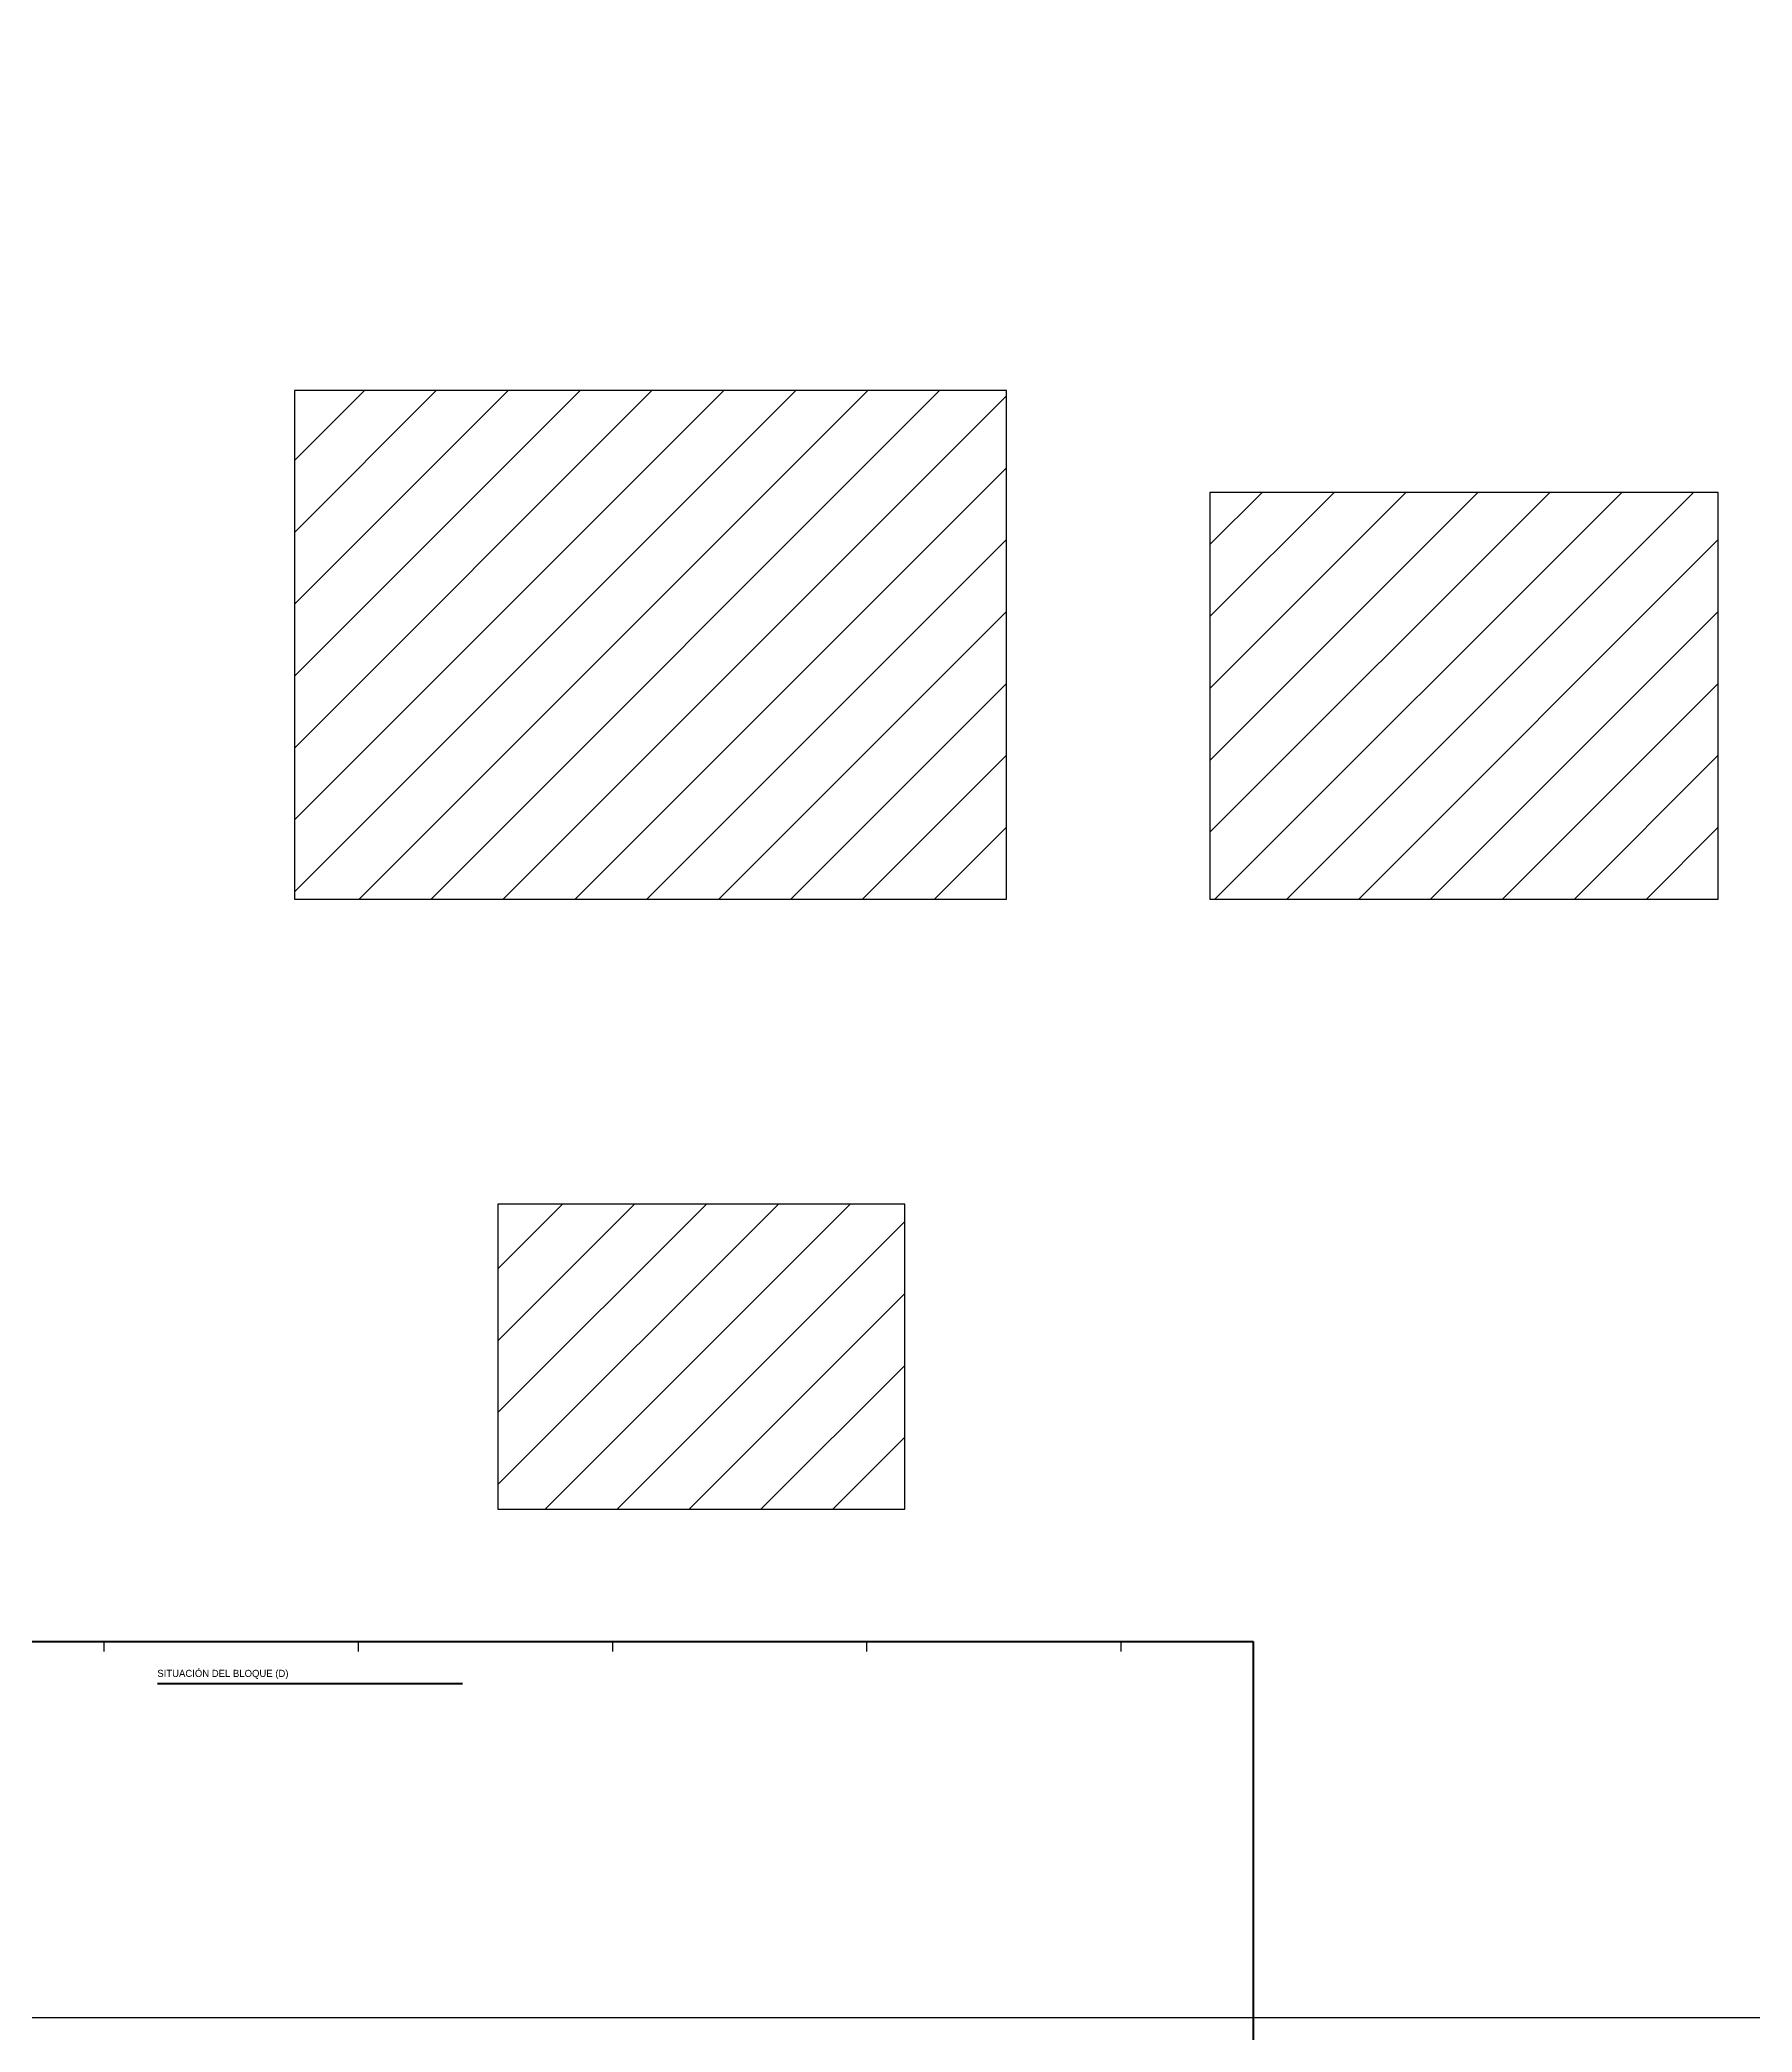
# Model space of a CAD drawing. Header units: metres. Extents: x -8 to 108, y -41 to 108.
# Drawn here: x 34.99 to 68.67, y -8.29 to 30.9 of the extents above; entities that cross this region are included whole.
import ezdxf

# ---------------------------------------------------------------- set-up
doc = ezdxf.new("R2010")
doc.units = ezdxf.units.M
for name, color, linetype, lineweight in [('edificio', 7, 'CONTINUOUS', 25), ('hatch', 7, 'CONTINUOUS', 9), ('marco', 7, 'CONTINUOUS', 70), ('marco-fino', 7, 'CONTINUOUS', 25), ('marco-medio', 7, 'CONTINUOUS', 40), ('texto', 7, 'CONTINUOUS', 5)]:
    doc.layers.add(name, color=color, linetype=linetype, lineweight=lineweight)

msp = doc.modelspace()

# ---------------------------------------------------------------- linework, layer by layer
at = {"layer": 'edificio'}
for points in [[(40, 14), (54, 14), (54, 24), (40, 24)], [(58, 14), (68, 14), (68, 22), (58, 22)], [(44, 2), (52, 2), (52, 8), (44, 8)]]:
    msp.add_lwpolyline(points, close=True, dxfattribs=at)
at = {"layer": 'hatch'}
for p, q in [((40, 14.142), (49.858, 24)), ((40, 15.556), (48.444, 24)), ((40, 16.971), (47.029, 24)), ((40, 18.385), (45.615, 24)), ((40, 19.799), (44.201, 24)), ((40, 21.213), (42.787, 24)), ((40, 22.627), (41.373, 24)), ((41.272, 14), (51.272, 24)), ((42.686, 14), (52.686, 24)), ((44.101, 14), (54, 23.899)), ((45.515, 14), (54, 22.485)), ((58, 15.314), (64.686, 22)), ((58, 16.728), (63.272, 22)), ((58, 18.142), (61.858, 22)), ((58, 19.556), (60.444, 22)), ((58, 20.971), (59.029, 22)), ((58.101, 14), (66.101, 22)), ((59.515, 14), (67.515, 22)), ((46.929, 14), (54, 21.071)), ((60.929, 14), (68, 21.071)), ((48.343, 14), (54, 19.657)), ((62.343, 14), (68, 19.657)), ((49.757, 14), (54, 18.243)), ((63.757, 14), (68, 18.243)), ((51.172, 14), (54, 16.828)), ((65.172, 14), (68, 16.828)), ((52.586, 14), (54, 15.414)), ((66.586, 14), (68, 15.414)), ((44, 2.485), (49.515, 8)), ((44, 3.899), (48.101, 8)), ((44, 5.314), (46.686, 8)), ((44, 6.728), (45.272, 8)), ((44.929, 2), (50.929, 8)), ((46.343, 2), (52, 7.657)), ((47.757, 2), (52, 6.243)), ((49.172, 2), (52, 4.828)), ((50.586, 2), (52, 3.414))]:
    msp.add_line(p, q, dxfattribs=at)
at = {"layer": 'marco'}
for p, q in [((1.25, -0.6), (58.85, -0.6)), ((58.85, -0.6), (58.85, -41.45))]:
    msp.add_line(p, q, dxfattribs=at)
at = {"layer": 'marco-fino'}
for p, q in [((36.25, -0.6), (36.25, -0.8)), ((41.25, -0.6), (41.25, -0.8)), ((46.25, -0.6), (46.25, -0.8)), ((51.25, -0.6), (51.25, -0.8)), ((56.25, -0.6), (56.25, -0.8))]:
    msp.add_line(p, q, dxfattribs=at)
for points in [[(-8, -8), (108, -8), (108, 108), (-8, 108)], [(40, 14), (54, 14), (54, 24), (40, 24)], [(58, 14), (68, 14), (68, 22), (58, 22)], [(44, 2), (52, 2), (52, 8), (44, 8)]]:
    msp.add_lwpolyline(points, close=True, dxfattribs=at)
at = {"layer": 'marco-medio'}
msp.add_line((37.3, -1.43), (43.3, -1.43), dxfattribs=at)

# ---------------------------------------------------------------- texts
at = {"layer": 'texto'}
msp.add_text('SITUACIÓN DEL BLOQUE (D)', height=0.14, dxfattribs=at).set_placement((37.3, -1.3))

doc.saveas('drawing.dxf')
